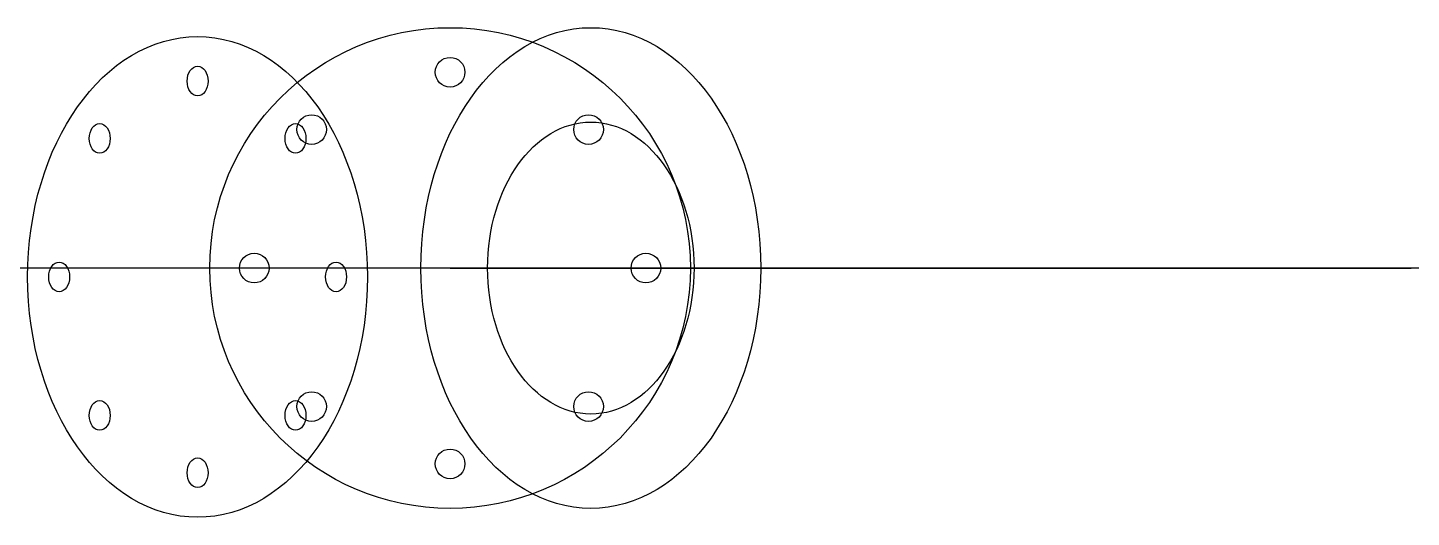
# Model space of a CAD drawing. Header units: inches. Extents: x -76 to 235, y -42 to 68.
import ezdxf

# ---------------------------------------------------------------- set-up
doc = ezdxf.new("R2010")
doc.units = ezdxf.units.IN
doc.header["$MEASUREMENT"] = 0

# ---------------------------------------------------------------- blocks, each defined once
blk = doc.blocks.new('*U2')
blk.add_circle((0, -88), 3.33)
blk = doc.blocks.new('*U3')
at = {"color": 0, "linetype": 'ByBlock', "lineweight": -2, "transparency": 16777216}
for p, rotation in [((18.5, -29.66), 180), ((49.62, -16.77), 225), ((-12.61, -16.77), 135.0000000000001), ((62.5, 14.34), 270), ((-25.5, 14.34), 90.00000000000001), ((49.62, 45.45), 315.0000000000001), ((-12.61, 45.45), 45.00000000000001)]:
    blk.add_blockref('*U2', p, dxfattribs=dict(at, rotation=rotation))
blk.add_blockref('*U2', (18.5, 58.34), dxfattribs=at)
blk = doc.blocks.new('*U20')
blk.add_circle((0, 0), 3.33)
blk = doc.blocks.new('*U22')
at = {"color": 0, "linetype": 'ByBlock', "lineweight": -2, "transparency": 16777216, "extrusion": (0.707107, -2.30806e-16, 0.707107)}
for p, rotation in [((58.34, 18.55, 89.45), 270), ((45.45, 49.66, 89.45), 315.0000000000001), ((45.45, -12.56, 89.45), 225), ((14.34, -25.45, 89.45), 180), ((-16.77, 49.66, 89.45), 45.00000000000002), ((-16.77, -12.56, 89.45), 135.0000000000001), ((-29.66, 18.55, 89.45), 90.00000000000001)]:
    blk.add_blockref('*U20', p, dxfattribs=dict(at, rotation=rotation))
blk.add_blockref('*U20', (14.34, 62.55, 89.45), dxfattribs=at)

msp = doc.modelspace()

# ---------------------------------------------------------------- linework, layer by layer
msp.add_xline((126.5, 14.34), (-0.962555, -0.000014, -0.271088))
at = {"extrusion": (0.707107, -2.30806e-16, 0.707107)}
for centre, radius in [((12.34, 232.98, 178.9), 54), ((14.34, 18.55, 89.45), 32.8)]:
    msp.add_circle(centre, radius, dxfattribs=at)
msp.add_circle((18.5, 14.34), 54)
at = {"extrusion": (0.707107, 0, 0.707107)}
msp.add_circle((14.34, 18.55, 89.45), 54, dxfattribs=at)
at = {"extrusion": (1.9545e-05, -1, -1.9545e-05)}
msp.add_circle((126.5, 0, -14.34), 108, dxfattribs=at)
at = {"extrusion": (-6.16298e-33, -1, 6.12323e-17)}
msp.add_arc((126.5, 0, -14.34), 108, 135, 180, dxfattribs=at)

# ---------------------------------------------------------------- block references
for name, p in [('*U22', (-88.37, -2, 214.88)), ('*U3', (0, 0))]:
    msp.add_blockref(name, p)

doc.saveas('drawing.dxf')
